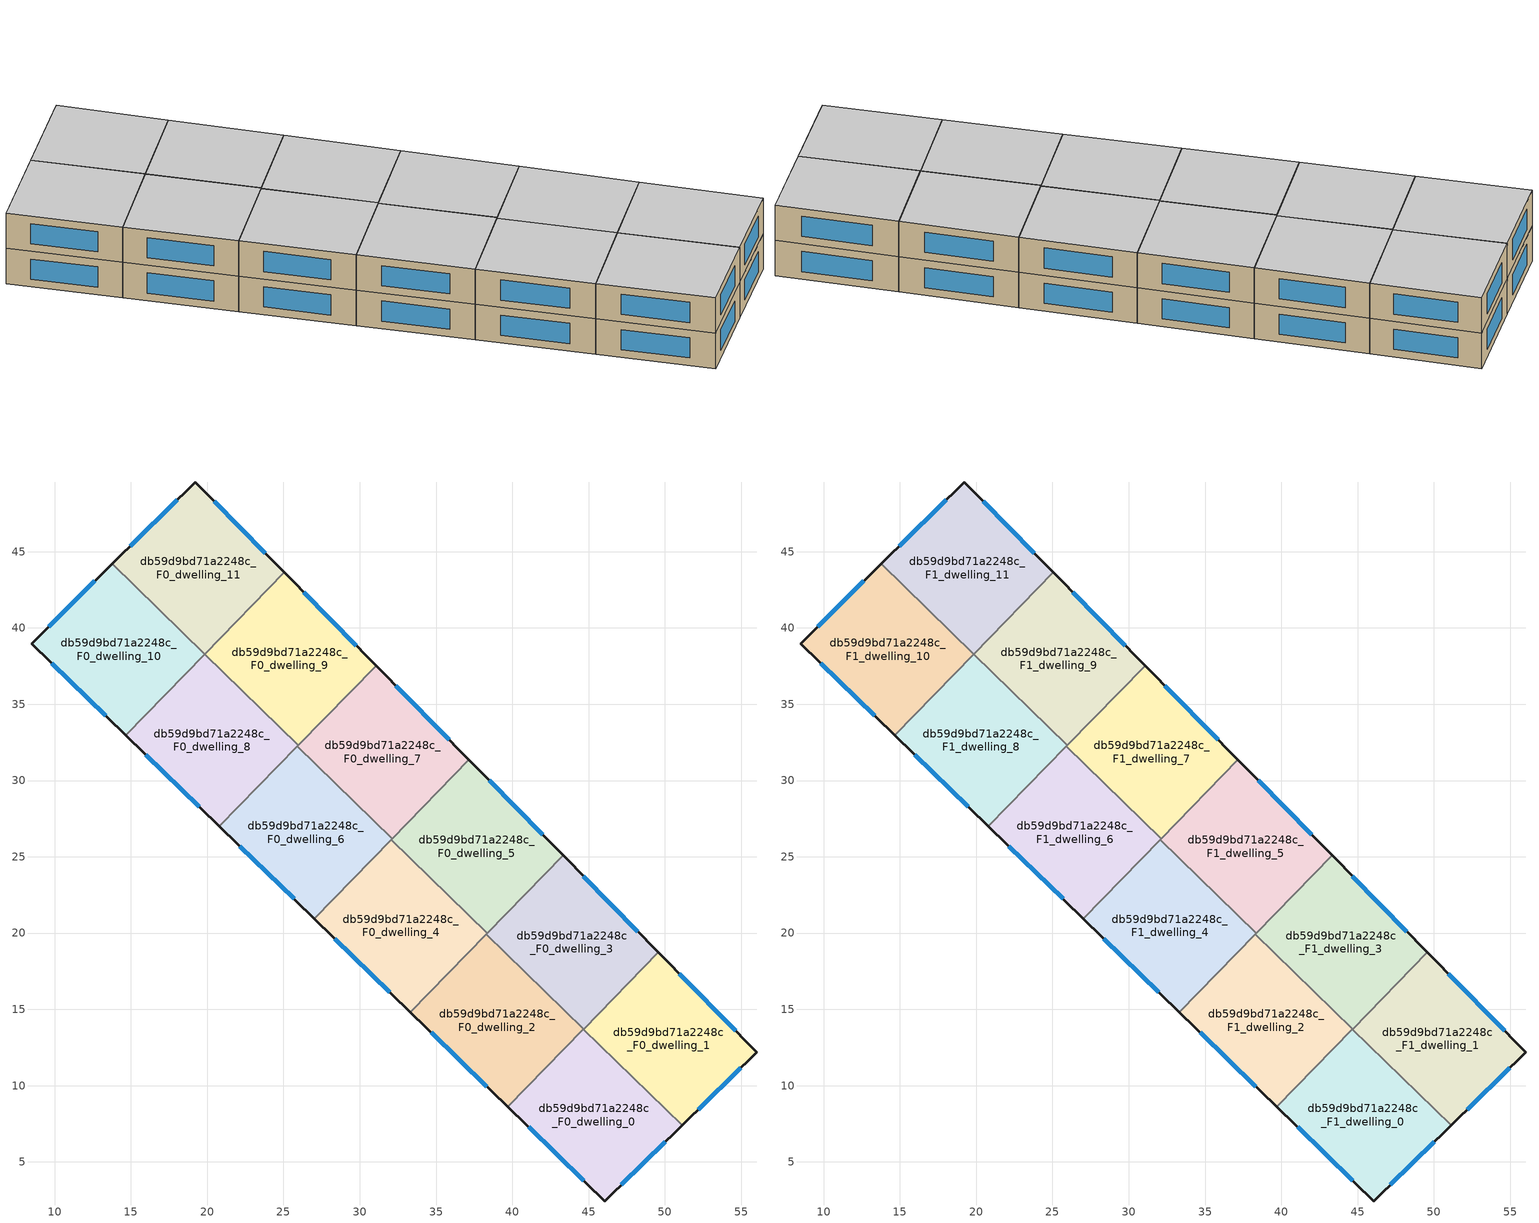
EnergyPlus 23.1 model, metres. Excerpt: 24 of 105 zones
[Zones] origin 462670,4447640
db59d9bd71a2248c_F0_dwelling_0
 floor ground (EU_floor_Construction): 51.12,7.39 46.05,2.44 39.71,8.61 44.66,13.69 z0
 wall outside (EU_wall_Construction): 39.71,8.61 46.05,2.44 51.12,7.39 z0:3
 wall to db59d9bd71a2248c_F0_dwelling_1 (EU_wall_Construction): 51.12,7.39 44.66,13.69 z0:3
 wall to db59d9bd71a2248c_F0_dwelling_2 (EU_wall_Construction): 44.66,13.69 39.71,8.61 z0:3
 window (EU_Window_Construction): 47.14,3.5 50.04,6.33 / 41.07,7.29 44.69,3.76 z0.64:2.36
db59d9bd71a2248c_F0_dwelling_1
 floor ground (EU_floor_Construction): 49.57,18.74 56.03,12.19 51.12,7.39 44.66,13.69 z0
 wall outside (EU_wall_Construction): 51.12,7.39 56.03,12.19 49.57,18.74 z0:3
 wall to db59d9bd71a2248c_F0_dwelling_3 (EU_wall_Construction): 49.57,18.74 44.67,13.71 z0:3
 wall to db59d9bd71a2248c_F0_dwelling_2 (EU_wall_Construction): 44.67,13.71 44.66,13.69 z0:3
 window (EU_Window_Construction): 52.17,8.42 54.98,11.16 / 54.65,13.59 50.96,17.34 z0.64:2.36
db59d9bd71a2248c_F0_dwelling_10
 floor ground (EU_floor_Construction): 19.84,38.29 14.66,32.97 8.49,38.97 13.78,44.2 z0
 wall outside (EU_wall_Construction): 13.78,44.2 8.49,38.97 14.66,32.97 z0:3
 wall to db59d9bd71a2248c_F0_dwelling_11 (EU_wall_Construction): 19.84,38.29 13.78,44.2 z0:3
 wall to db59d9bd71a2248c_F0_dwelling_8 (EU_wall_Construction): 14.66,32.97 19.83,38.27 z0:3
 wall to db59d9bd71a2248c_F0_dwelling_9 (EU_wall_Construction): 19.83,38.27 19.84,38.29 z0:3
 window (EU_Window_Construction): 12.65,43.08 9.62,40.09 / 9.81,37.69 13.34,34.26 z0.64:2.36
db59d9bd71a2248c_F0_dwelling_11
 floor ground (EU_floor_Construction): 19.21,49.57 25.05,43.64 19.84,38.29 13.78,44.2 z0
 wall outside (EU_wall_Construction): 25.05,43.64 19.21,49.57 13.78,44.2 z0:3
 wall to db59d9bd71a2248c_F0_dwelling_9 (EU_wall_Construction): 19.84,38.29 25.05,43.64 z0:3
 window (EU_Window_Construction): 18.05,48.42 14.94,45.35 / 23.8,44.91 20.46,48.3 z0.64:2.36
db59d9bd71a2248c_F0_dwelling_2
 floor ground (EU_floor_Construction): 44.67,13.71 39.71,8.61 33.32,14.82 38.29,19.92 z0
 wall outside (EU_wall_Construction): 33.32,14.82 39.71,8.61 z0:3
 wall to db59d9bd71a2248c_F0_dwelling_3 (EU_wall_Construction): 44.67,13.71 38.29,19.92 z0:3
 wall to db59d9bd71a2248c_F0_dwelling_4 (EU_wall_Construction): 38.29,19.92 33.32,14.82 z0:3
 window (EU_Window_Construction): 34.69,13.49 38.34,9.94 z0.64:2.36
db59d9bd71a2248c_F0_dwelling_3
 floor ground (EU_floor_Construction): 43.32,25.09 49.57,18.74 44.67,13.71 38.29,19.92 z0
 wall outside (EU_wall_Construction): 49.57,18.74 43.32,25.09 z0:3
 wall to db59d9bd71a2248c_F0_dwelling_5 (EU_wall_Construction): 43.32,25.09 38.35,19.99 z0:3
 wall to db59d9bd71a2248c_F0_dwelling_4 (EU_wall_Construction): 38.35,19.99 38.29,19.92 z0:3
 window (EU_Window_Construction): 48.24,20.1 44.66,23.73 z0.64:2.36
db59d9bd71a2248c_F0_dwelling_4
 floor ground (EU_floor_Construction): 38.35,19.99 33.32,14.82 27.02,20.95 32.06,26.12 z0
 wall outside (EU_wall_Construction): 27.02,20.95 33.32,14.82 z0:3
 wall to db59d9bd71a2248c_F0_dwelling_5 (EU_wall_Construction): 38.35,19.99 32.06,26.12 z0:3
 wall to db59d9bd71a2248c_F0_dwelling_6 (EU_wall_Construction): 32.06,26.12 27.02,20.95 z0:3
 window (EU_Window_Construction): 28.37,19.64 31.97,16.13 z0.64:2.36
db59d9bd71a2248c_F0_dwelling_5
 floor ground (EU_floor_Construction): 37.16,31.35 43.32,25.09 38.35,19.99 32.06,26.12 z0
 wall outside (EU_wall_Construction): 43.32,25.09 37.16,31.35 z0:3
 wall to db59d9bd71a2248c_F0_dwelling_7 (EU_wall_Construction): 37.16,31.35 32.12,26.18 z0:3
 wall to db59d9bd71a2248c_F0_dwelling_6 (EU_wall_Construction): 32.12,26.18 32.06,26.12 z0:3
 window (EU_Window_Construction): 42,26.43 38.48,30.01 z0.64:2.36
db59d9bd71a2248c_F0_dwelling_6
 floor ground (EU_floor_Construction): 32.12,26.18 27.02,20.95 20.8,27 25.91,32.24 z0
 wall outside (EU_wall_Construction): 20.8,27 27.02,20.95 z0:3
 wall to db59d9bd71a2248c_F0_dwelling_7 (EU_wall_Construction): 32.12,26.18 25.91,32.24 z0:3
 wall to db59d9bd71a2248c_F0_dwelling_8 (EU_wall_Construction): 25.91,32.24 20.8,27 z0:3
 window (EU_Window_Construction): 22.14,25.7 25.69,22.25 z0.64:2.36
db59d9bd71a2248c_F0_dwelling_7
 floor ground (EU_floor_Construction): 31.07,37.53 37.16,31.35 32.12,26.18 25.91,32.24 z0
 wall outside (EU_wall_Construction): 37.16,31.35 31.07,37.53 z0:3
 wall to db59d9bd71a2248c_F0_dwelling_9 (EU_wall_Construction): 31.07,37.53 25.97,32.3 z0:3
 wall to db59d9bd71a2248c_F0_dwelling_8 (EU_wall_Construction): 25.97,32.3 25.9,32.24 z0:3
 window (EU_Window_Construction): 35.85,32.68 32.37,36.21 z0.64:2.36
db59d9bd71a2248c_F0_dwelling_8
 floor ground (EU_floor_Construction): 25.97,32.3 20.8,27 14.66,32.97 19.83,38.28 z0
 wall outside (EU_wall_Construction): 14.66,32.97 20.8,27 z0:3
 wall to db59d9bd71a2248c_F0_dwelling_9 (EU_wall_Construction): 25.97,32.3 19.83,38.28 z0:3
 window (EU_Window_Construction): 15.98,31.69 19.49,28.28 z0.64:2.36
db59d9bd71a2248c_F0_dwelling_9
 floor ground (EU_floor_Construction): 25.05,43.64 31.07,37.53 25.97,32.3 19.83,38.28 z0
 wall outside (EU_wall_Construction): 31.07,37.53 25.05,43.64 z0:3
 window (EU_Window_Construction): 29.78,38.84 26.34,42.33 z0.64:2.36
db59d9bd71a2248c_F1_dwelling_0
 floor to db59d9bd71a2248c_F0_dwelling_0 (EU_floor_Construction): 51.12,7.39 46.05,2.44 39.71,8.61 44.66,13.69 z3
 wall outside (EU_wall_Construction): 39.71,8.61 46.05,2.44 51.12,7.39 z3:6
 wall to db59d9bd71a2248c_F1_dwelling_1 (EU_wall_Construction): 51.12,7.39 44.66,13.69 z3:6
 wall to db59d9bd71a2248c_F1_dwelling_2 (EU_wall_Construction): 44.66,13.69 39.71,8.61 z3:6
 window (EU_Window_Construction): 47.14,3.5 50.04,6.33 / 41.07,7.29 44.69,3.76 z3.64:5.36
 ceiling to db59d9bd71a2248c_F2_dwelling_0 (EU_floor_Construction): 51.12,7.39 44.66,13.69 39.71,8.61 46.05,2.44 z6
db59d9bd71a2248c_F1_dwelling_1
 floor to db59d9bd71a2248c_F0_dwelling_1 (EU_floor_Construction): 49.57,18.74 56.03,12.19 51.12,7.39 44.66,13.69 z3
 wall outside (EU_wall_Construction): 51.12,7.39 56.03,12.19 49.57,18.74 z3:6
 wall to db59d9bd71a2248c_F1_dwelling_3 (EU_wall_Construction): 49.57,18.74 44.67,13.71 z3:6
 wall to db59d9bd71a2248c_F1_dwelling_2 (EU_wall_Construction): 44.67,13.71 44.66,13.69 z3:6
 window (EU_Window_Construction): 52.17,8.42 54.98,11.16 / 54.65,13.59 50.96,17.34 z3.64:5.36
 ceiling to db59d9bd71a2248c_F2_dwelling_1 (EU_floor_Construction): 56.03,12.19 49.57,18.74 44.66,13.69 51.12,7.39 z6
db59d9bd71a2248c_F1_dwelling_10
 floor to db59d9bd71a2248c_F0_dwelling_10 (EU_floor_Construction): 19.84,38.29 14.66,32.97 8.49,38.97 13.78,44.2 z3
 wall outside (EU_wall_Construction): 13.78,44.2 8.49,38.97 14.66,32.97 z3:6
 wall to db59d9bd71a2248c_F1_dwelling_11 (EU_wall_Construction): 19.84,38.29 13.78,44.2 z3:6
 wall to db59d9bd71a2248c_F1_dwelling_8 (EU_wall_Construction): 14.66,32.97 19.83,38.27 z3:6
 wall to db59d9bd71a2248c_F1_dwelling_9 (EU_wall_Construction): 19.83,38.27 19.84,38.29 z3:6
 window (EU_Window_Construction): 12.65,43.08 9.62,40.09 / 9.81,37.69 13.34,34.26 z3.64:5.36
 ceiling to db59d9bd71a2248c_F2_dwelling_10 (EU_floor_Construction): 14.66,32.97 19.84,38.29 13.78,44.2 8.49,38.97 z6
db59d9bd71a2248c_F1_dwelling_11
 floor to db59d9bd71a2248c_F0_dwelling_11 (EU_floor_Construction): 19.21,49.57 25.05,43.64 19.84,38.29 13.78,44.2 z3
 wall outside (EU_wall_Construction): 25.05,43.64 19.21,49.57 13.78,44.2 z3:6
 wall to db59d9bd71a2248c_F1_dwelling_9 (EU_wall_Construction): 19.84,38.29 25.05,43.64 z3:6
 window (EU_Window_Construction): 18.05,48.42 14.94,45.35 / 23.8,44.91 20.46,48.3 z3.64:5.36
 ceiling to db59d9bd71a2248c_F2_dwelling_11 (EU_floor_Construction): 19.84,38.29 25.05,43.64 19.21,49.57 13.78,44.2 z6
db59d9bd71a2248c_F1_dwelling_2
 floor to db59d9bd71a2248c_F0_dwelling_2 (EU_floor_Construction): 44.67,13.71 39.71,8.61 33.32,14.82 38.29,19.92 z3
 wall outside (EU_wall_Construction): 33.32,14.82 39.71,8.61 z3:6
 wall to db59d9bd71a2248c_F1_dwelling_3 (EU_wall_Construction): 44.67,13.71 38.29,19.92 z3:6
 wall to db59d9bd71a2248c_F1_dwelling_4 (EU_wall_Construction): 38.29,19.92 33.32,14.82 z3:6
 window (EU_Window_Construction): 34.69,13.49 38.34,9.94 z3.64:5.36
 ceiling to db59d9bd71a2248c_F2_dwelling_2 (EU_floor_Construction): 39.71,8.61 44.67,13.71 38.29,19.92 33.32,14.82 z6
db59d9bd71a2248c_F1_dwelling_3
 floor to db59d9bd71a2248c_F0_dwelling_3 (EU_floor_Construction): 43.32,25.09 49.57,18.74 44.67,13.71 38.29,19.92 z3
 wall outside (EU_wall_Construction): 49.57,18.74 43.32,25.09 z3:6
 wall to db59d9bd71a2248c_F1_dwelling_5 (EU_wall_Construction): 43.32,25.09 38.35,19.99 z3:6
 wall to db59d9bd71a2248c_F1_dwelling_4 (EU_wall_Construction): 38.35,19.99 38.29,19.92 z3:6
 window (EU_Window_Construction): 48.24,20.1 44.66,23.73 z3.64:5.36
 ceiling to db59d9bd71a2248c_F2_dwelling_3 (EU_floor_Construction): 44.67,13.71 49.57,18.74 43.32,25.09 38.29,19.92 z6
db59d9bd71a2248c_F1_dwelling_4
 floor to db59d9bd71a2248c_F0_dwelling_4 (EU_floor_Construction): 38.35,19.99 33.32,14.82 27.02,20.95 32.06,26.12 z3
 wall outside (EU_wall_Construction): 27.02,20.95 33.32,14.82 z3:6
 wall to db59d9bd71a2248c_F1_dwelling_5 (EU_wall_Construction): 38.35,19.99 32.06,26.12 z3:6
 wall to db59d9bd71a2248c_F1_dwelling_6 (EU_wall_Construction): 32.06,26.12 27.02,20.95 z3:6
 window (EU_Window_Construction): 28.37,19.64 31.97,16.13 z3.64:5.36
 ceiling to db59d9bd71a2248c_F2_dwelling_4 (EU_floor_Construction): 33.32,14.82 38.35,19.99 32.06,26.12 27.02,20.95 z6
db59d9bd71a2248c_F1_dwelling_5
 floor to db59d9bd71a2248c_F0_dwelling_5 (EU_floor_Construction): 37.16,31.35 43.32,25.09 38.35,19.99 32.06,26.12 z3
 wall outside (EU_wall_Construction): 43.32,25.09 37.16,31.35 z3:6
 wall to db59d9bd71a2248c_F1_dwelling_7 (EU_wall_Construction): 37.16,31.35 32.12,26.18 z3:6
 wall to db59d9bd71a2248c_F1_dwelling_6 (EU_wall_Construction): 32.12,26.18 32.06,26.12 z3:6
 window (EU_Window_Construction): 42,26.43 38.48,30.01 z3.64:5.36
 ceiling to db59d9bd71a2248c_F2_dwelling_5 (EU_floor_Construction): 38.35,19.99 43.32,25.09 37.16,31.35 32.06,26.12 z6
db59d9bd71a2248c_F1_dwelling_6
 floor to db59d9bd71a2248c_F0_dwelling_6 (EU_floor_Construction): 32.12,26.18 27.02,20.95 20.8,27 25.91,32.24 z3
 wall outside (EU_wall_Construction): 20.8,27 27.02,20.95 z3:6
 wall to db59d9bd71a2248c_F1_dwelling_7 (EU_wall_Construction): 32.12,26.18 25.91,32.24 z3:6
 wall to db59d9bd71a2248c_F1_dwelling_8 (EU_wall_Construction): 25.91,32.24 20.8,27 z3:6
 window (EU_Window_Construction): 22.14,25.7 25.69,22.25 z3.64:5.36
 ceiling to db59d9bd71a2248c_F2_dwelling_6 (EU_floor_Construction): 27.02,20.95 32.12,26.18 25.91,32.24 20.8,27 z6
db59d9bd71a2248c_F1_dwelling_7
 floor to db59d9bd71a2248c_F0_dwelling_7 (EU_floor_Construction): 31.07,37.53 37.16,31.35 32.12,26.18 25.91,32.24 z3
 wall outside (EU_wall_Construction): 37.16,31.35 31.07,37.53 z3:6
 wall to db59d9bd71a2248c_F1_dwelling_9 (EU_wall_Construction): 31.07,37.53 25.97,32.3 z3:6
 wall to db59d9bd71a2248c_F1_dwelling_8 (EU_wall_Construction): 25.97,32.3 25.9,32.24 z3:6
 window (EU_Window_Construction): 35.85,32.68 32.37,36.21 z3.64:5.36
 ceiling to db59d9bd71a2248c_F2_dwelling_7 (EU_floor_Construction): 32.12,26.18 37.16,31.35 31.07,37.53 25.91,32.24 z6
db59d9bd71a2248c_F1_dwelling_8
 floor to db59d9bd71a2248c_F0_dwelling_8 (EU_floor_Construction): 25.97,32.3 20.8,27 14.66,32.97 19.83,38.28 z3
 wall outside (EU_wall_Construction): 14.66,32.97 20.8,27 z3:6
 wall to db59d9bd71a2248c_F1_dwelling_9 (EU_wall_Construction): 25.97,32.3 19.83,38.28 z3:6
 window (EU_Window_Construction): 15.98,31.69 19.49,28.28 z3.64:5.36
 ceiling to db59d9bd71a2248c_F2_dwelling_8 (EU_floor_Construction): 20.8,27 25.97,32.3 19.83,38.28 14.66,32.97 z6
db59d9bd71a2248c_F1_dwelling_9
 floor to db59d9bd71a2248c_F0_dwelling_9 (EU_floor_Construction): 25.05,43.64 31.07,37.53 25.97,32.3 19.83,38.28 z3
 wall outside (EU_wall_Construction): 31.07,37.53 25.05,43.64 z3:6
 window (EU_Window_Construction): 29.78,38.84 26.34,42.33 z3.64:5.36
 ceiling to db59d9bd71a2248c_F2_dwelling_9 (EU_floor_Construction): 25.97,32.3 31.07,37.53 25.05,43.64 19.83,38.28 z6
[Building]
EU S2 Campaign: North Axis=0; Terrain=City; Solar Distribution=FullExterior
[Site:Location]
Yerevan-Zvartnots.Intl.AP: Latitude=40.15; Longitude=44.383; Time Zone=4; Elevation=854
[SizingPeriod:WeatherFileDays]
AnnualSizingPeriod: Begin Month=1; Begin Day of Month=1; End Month=12; End Day of Month=31; Day of Week for Start Day=Monday; Use Weather File Daylight Saving Period=No; Use Weather File Rain and Snow Indicators=No
[MATERIAL]
EU_InternalMass_Material: Roughness=MediumRough; Thickness=0.1; Conductivity=1; Density=1800; Specific Heat=900; Thermal Absorptance=0.9; Solar Absorptance=0.7; Visible Absorptance=0.7
[MATERIAL:NOMASS] Roughness=MediumRough; Thermal Absorptance=0.9; Solar Absorptance=0.7; Visible Absorptance=0.7
Name | Thermal Resistance
EU_wall_NoMass | 1.05043
EU_floor_NoMass | 0.478065
[WINDOWMATERIAL:SIMPLEGLAZINGSYSTEM]
EU_Window_SimpleGlazing: UFactor=2.5566; Solar Heat Gain Coefficient=0.75; Visible Transmittance=0.75
[CONSTRUCTION]
EU_wall_Construction: EU_wall_NoMass
EU_floor_Construction: EU_floor_NoMass
EU_Window_Construction: EU_Window_SimpleGlazing
EU_InternalMass_Construction: EU_InternalMass_Material
[ZONE] Type=1; Multiplier=1; Ceiling Height=autocalculate; Floor Area=autocalculate; Part of Total Floor Area=Yes
Name | Volume
db59d9bd71a2248c_F0_dwelling_0; db59d9bd71a2248c_F1_dwelling_0 | 190.173
db59d9bd71a2248c_F0_dwelling_1; db59d9bd71a2248c_F1_dwelling_1 | 190.165
db59d9bd71a2248c_F0_dwelling_10; db59d9bd71a2248c_F1_dwelling_10; db59d9bd71a2248c_F0_dwelling_11; db59d9bd71a2248c_F1_dwelling_11 | 190.178
db59d9bd71a2248c_F0_dwelling_2; db59d9bd71a2248c_F1_dwelling_2 | 190.158
db59d9bd71a2248c_F0_dwelling_3; db59d9bd71a2248c_F1_dwelling_3 | 190.183
db59d9bd71a2248c_F0_dwelling_4; db59d9bd71a2248c_F1_dwelling_4; db59d9bd71a2248c_F0_dwelling_7; db59d9bd71a2248c_F1_dwelling_7 | 190.167
db59d9bd71a2248c_F0_dwelling_5; db59d9bd71a2248c_F1_dwelling_5; db59d9bd71a2248c_F0_dwelling_8; db59d9bd71a2248c_F1_dwelling_8 | 190.171
db59d9bd71a2248c_F0_dwelling_6; db59d9bd71a2248c_F1_dwelling_6 | 190.163
db59d9bd71a2248c_F0_dwelling_9; db59d9bd71a2248c_F1_dwelling_9 | 190.176
[INTERNALMASS] Construction=EU_InternalMass_Construction
Name | Zone or ZoneList | Surface Area
db59d9bd71a2248c_F0_dwelling_0_EU_InternalMass | db59d9bd71a2248c_F0_dwelling_0 | 63.3905
db59d9bd71a2248c_F0_dwelling_1_EU_InternalMass | db59d9bd71a2248c_F0_dwelling_1 | 63.388
db59d9bd71a2248c_F0_dwelling_2_EU_InternalMass | db59d9bd71a2248c_F0_dwelling_2 | 63.3868
db59d9bd71a2248c_F0_dwelling_3_EU_InternalMass | db59d9bd71a2248c_F0_dwelling_3 | 63.3938
db59d9bd71a2248c_F0_dwelling_4_EU_InternalMass | db59d9bd71a2248c_F0_dwelling_4 | 63.3896
db59d9bd71a2248c_F0_dwelling_5_EU_InternalMass | db59d9bd71a2248c_F0_dwelling_5 | 63.3913
db59d9bd71a2248c_F0_dwelling_6_EU_InternalMass | db59d9bd71a2248c_F0_dwelling_6 | 63.39
db59d9bd71a2248c_F0_dwelling_7_EU_InternalMass | db59d9bd71a2248c_F0_dwelling_7 | 63.3888
db59d9bd71a2248c_F0_dwelling_8_EU_InternalMass | db59d9bd71a2248c_F0_dwelling_8 | 63.3923
db59d9bd71a2248c_F0_dwelling_9_EU_InternalMass | db59d9bd71a2248c_F0_dwelling_9 | 63.3932
db59d9bd71a2248c_F0_dwelling_10_EU_InternalMass | db59d9bd71a2248c_F0_dwelling_10 | 63.3948
db59d9bd71a2248c_F0_dwelling_11_EU_InternalMass | db59d9bd71a2248c_F0_dwelling_11 | 63.3915
db59d9bd71a2248c_F1_dwelling_0_EU_InternalMass | db59d9bd71a2248c_F1_dwelling_0 | 63.3905
db59d9bd71a2248c_F1_dwelling_1_EU_InternalMass | db59d9bd71a2248c_F1_dwelling_1 | 63.388
db59d9bd71a2248c_F1_dwelling_2_EU_InternalMass | db59d9bd71a2248c_F1_dwelling_2 | 63.3868
db59d9bd71a2248c_F1_dwelling_3_EU_InternalMass | db59d9bd71a2248c_F1_dwelling_3 | 63.3938
db59d9bd71a2248c_F1_dwelling_4_EU_InternalMass | db59d9bd71a2248c_F1_dwelling_4 | 63.3896
db59d9bd71a2248c_F1_dwelling_5_EU_InternalMass | db59d9bd71a2248c_F1_dwelling_5 | 63.3913
db59d9bd71a2248c_F1_dwelling_6_EU_InternalMass | db59d9bd71a2248c_F1_dwelling_6 | 63.39
db59d9bd71a2248c_F1_dwelling_7_EU_InternalMass | db59d9bd71a2248c_F1_dwelling_7 | 63.3888
db59d9bd71a2248c_F1_dwelling_8_EU_InternalMass | db59d9bd71a2248c_F1_dwelling_8 | 63.3923
db59d9bd71a2248c_F1_dwelling_9_EU_InternalMass | db59d9bd71a2248c_F1_dwelling_9 | 63.3932
db59d9bd71a2248c_F1_dwelling_10_EU_InternalMass | db59d9bd71a2248c_F1_dwelling_10 | 63.3948
db59d9bd71a2248c_F1_dwelling_11_EU_InternalMass | db59d9bd71a2248c_F1_dwelling_11 | 63.3915
[OTHEREQUIPMENT] Fuel Type=Electricity; Design Level Calculation Method=Watts/Area; Power per Zone Floor Area=1; Fraction Latent=0; Fraction Radiant=0; Fraction Lost=0; Carbon Dioxide Generation Rate=0; EndUse Subcategory=EU_Step8_InternalGains
Name | Zone or ZoneList or Space or SpaceList | Schedule
EU_Step8_InternalGain_db59d9bd71a2248c_F0_dwelling_0_f000 | db59d9bd71a2248c_F0_dwelling_0 | EU_Step8_GainSchedule_db59d9bd71a2248c_F0_dwelling_0_f000
EU_Step8_InternalGain_db59d9bd71a2248c_F0_dwelling_1_f000 | db59d9bd71a2248c_F0_dwelling_1 | EU_Step8_GainSchedule_db59d9bd71a2248c_F0_dwelling_1_f000
EU_Step8_InternalGain_db59d9bd71a2248c_F0_dwelling_2_f000 | db59d9bd71a2248c_F0_dwelling_2 | EU_Step8_GainSchedule_db59d9bd71a2248c_F0_dwelling_2_f000
EU_Step8_InternalGain_db59d9bd71a2248c_F0_dwelling_3_f000 | db59d9bd71a2248c_F0_dwelling_3 | EU_Step8_GainSchedule_db59d9bd71a2248c_F0_dwelling_3_f000
EU_Step8_InternalGain_db59d9bd71a2248c_F0_dwelling_4_f000 | db59d9bd71a2248c_F0_dwelling_4 | EU_Step8_GainSchedule_db59d9bd71a2248c_F0_dwelling_4_f000
EU_Step8_InternalGain_db59d9bd71a2248c_F0_dwelling_5_f000 | db59d9bd71a2248c_F0_dwelling_5 | EU_Step8_GainSchedule_db59d9bd71a2248c_F0_dwelling_5_f000
EU_Step8_InternalGain_db59d9bd71a2248c_F0_dwelling_6_f000 | db59d9bd71a2248c_F0_dwelling_6 | EU_Step8_GainSchedule_db59d9bd71a2248c_F0_dwelling_6_f000
EU_Step8_InternalGain_db59d9bd71a2248c_F0_dwelling_7_f000 | db59d9bd71a2248c_F0_dwelling_7 | EU_Step8_GainSchedule_db59d9bd71a2248c_F0_dwelling_7_f000
EU_Step8_InternalGain_db59d9bd71a2248c_F0_dwelling_8_f000 | db59d9bd71a2248c_F0_dwelling_8 | EU_Step8_GainSchedule_db59d9bd71a2248c_F0_dwelling_8_f000
EU_Step8_InternalGain_db59d9bd71a2248c_F0_dwelling_9_f000 | db59d9bd71a2248c_F0_dwelling_9 | EU_Step8_GainSchedule_db59d9bd71a2248c_F0_dwelling_9_f000
EU_Step8_InternalGain_db59d9bd71a2248c_F0_dwelling_10_f000 | db59d9bd71a2248c_F0_dwelling_10 | EU_Step8_GainSchedule_db59d9bd71a2248c_F0_dwelling_10_f000
EU_Step8_InternalGain_db59d9bd71a2248c_F0_dwelling_11_f000 | db59d9bd71a2248c_F0_dwelling_11 | EU_Step8_GainSchedule_db59d9bd71a2248c_F0_dwelling_11_f000
EU_Step8_InternalGain_db59d9bd71a2248c_F1_dwelling_0_f000 | db59d9bd71a2248c_F1_dwelling_0 | EU_Step8_GainSchedule_db59d9bd71a2248c_F1_dwelling_0_f000
EU_Step8_InternalGain_db59d9bd71a2248c_F1_dwelling_1_f000 | db59d9bd71a2248c_F1_dwelling_1 | EU_Step8_GainSchedule_db59d9bd71a2248c_F1_dwelling_1_f000
EU_Step8_InternalGain_db59d9bd71a2248c_F1_dwelling_2_f000 | db59d9bd71a2248c_F1_dwelling_2 | EU_Step8_GainSchedule_db59d9bd71a2248c_F1_dwelling_2_f000
EU_Step8_InternalGain_db59d9bd71a2248c_F1_dwelling_3_f000 | db59d9bd71a2248c_F1_dwelling_3 | EU_Step8_GainSchedule_db59d9bd71a2248c_F1_dwelling_3_f000
EU_Step8_InternalGain_db59d9bd71a2248c_F1_dwelling_4_f000 | db59d9bd71a2248c_F1_dwelling_4 | EU_Step8_GainSchedule_db59d9bd71a2248c_F1_dwelling_4_f000
EU_Step8_InternalGain_db59d9bd71a2248c_F1_dwelling_5_f000 | db59d9bd71a2248c_F1_dwelling_5 | EU_Step8_GainSchedule_db59d9bd71a2248c_F1_dwelling_5_f000
EU_Step8_InternalGain_db59d9bd71a2248c_F1_dwelling_6_f000 | db59d9bd71a2248c_F1_dwelling_6 | EU_Step8_GainSchedule_db59d9bd71a2248c_F1_dwelling_6_f000
EU_Step8_InternalGain_db59d9bd71a2248c_F1_dwelling_7_f000 | db59d9bd71a2248c_F1_dwelling_7 | EU_Step8_GainSchedule_db59d9bd71a2248c_F1_dwelling_7_f000
EU_Step8_InternalGain_db59d9bd71a2248c_F1_dwelling_8_f000 | db59d9bd71a2248c_F1_dwelling_8 | EU_Step8_GainSchedule_db59d9bd71a2248c_F1_dwelling_8_f000
EU_Step8_InternalGain_db59d9bd71a2248c_F1_dwelling_9_f000 | db59d9bd71a2248c_F1_dwelling_9 | EU_Step8_GainSchedule_db59d9bd71a2248c_F1_dwelling_9_f000
EU_Step8_InternalGain_db59d9bd71a2248c_F1_dwelling_10_f000 | db59d9bd71a2248c_F1_dwelling_10 | EU_Step8_GainSchedule_db59d9bd71a2248c_F1_dwelling_10_f000
EU_Step8_InternalGain_db59d9bd71a2248c_F1_dwelling_11_f000 | db59d9bd71a2248c_F1_dwelling_11 | EU_Step8_GainSchedule_db59d9bd71a2248c_F1_dwelling_11_f000
[ZONEVENTILATION:DESIGNFLOWRATE] Schedule=EU_AlwaysOn; Design Flow Rate Calculation Method=AirChanges/Hour; Air Changes per Hour=0.557805; Ventilation Type=Natural; Fan Pressure Rise=0; Fan Total Efficiency=1; Constant Term Coefficient=1; Temperature Term Coefficient=0; Velocity Term Coefficient=0; Velocity Squared Term Coefficient=0; Minimum Indoor Temperature=-100; Maximum Indoor Temperature=100; Delta Temperature=-100; Minimum Outdoor Temperature=-100; Maximum Outdoor Temperature=100; Maximum Wind Speed=40
Name | Zone or ZoneList or Space or SpaceList
EU_ConstantAir_db59d9bd71a2248c_F0_dwelling_0 | db59d9bd71a2248c_F0_dwelling_0
EU_ConstantAir_db59d9bd71a2248c_F0_dwelling_1 | db59d9bd71a2248c_F0_dwelling_1
EU_ConstantAir_db59d9bd71a2248c_F0_dwelling_2 | db59d9bd71a2248c_F0_dwelling_2
EU_ConstantAir_db59d9bd71a2248c_F0_dwelling_3 | db59d9bd71a2248c_F0_dwelling_3
EU_ConstantAir_db59d9bd71a2248c_F0_dwelling_4 | db59d9bd71a2248c_F0_dwelling_4
EU_ConstantAir_db59d9bd71a2248c_F0_dwelling_5 | db59d9bd71a2248c_F0_dwelling_5
EU_ConstantAir_db59d9bd71a2248c_F0_dwelling_6 | db59d9bd71a2248c_F0_dwelling_6
EU_ConstantAir_db59d9bd71a2248c_F0_dwelling_7 | db59d9bd71a2248c_F0_dwelling_7
EU_ConstantAir_db59d9bd71a2248c_F0_dwelling_8 | db59d9bd71a2248c_F0_dwelling_8
EU_ConstantAir_db59d9bd71a2248c_F0_dwelling_9 | db59d9bd71a2248c_F0_dwelling_9
EU_ConstantAir_db59d9bd71a2248c_F0_dwelling_10 | db59d9bd71a2248c_F0_dwelling_10
EU_ConstantAir_db59d9bd71a2248c_F0_dwelling_11 | db59d9bd71a2248c_F0_dwelling_11
EU_ConstantAir_db59d9bd71a2248c_F1_dwelling_0 | db59d9bd71a2248c_F1_dwelling_0
EU_ConstantAir_db59d9bd71a2248c_F1_dwelling_1 | db59d9bd71a2248c_F1_dwelling_1
EU_ConstantAir_db59d9bd71a2248c_F1_dwelling_2 | db59d9bd71a2248c_F1_dwelling_2
EU_ConstantAir_db59d9bd71a2248c_F1_dwelling_3 | db59d9bd71a2248c_F1_dwelling_3
EU_ConstantAir_db59d9bd71a2248c_F1_dwelling_4 | db59d9bd71a2248c_F1_dwelling_4
EU_ConstantAir_db59d9bd71a2248c_F1_dwelling_5 | db59d9bd71a2248c_F1_dwelling_5
EU_ConstantAir_db59d9bd71a2248c_F1_dwelling_6 | db59d9bd71a2248c_F1_dwelling_6
EU_ConstantAir_db59d9bd71a2248c_F1_dwelling_7 | db59d9bd71a2248c_F1_dwelling_7
EU_ConstantAir_db59d9bd71a2248c_F1_dwelling_8 | db59d9bd71a2248c_F1_dwelling_8
EU_ConstantAir_db59d9bd71a2248c_F1_dwelling_9 | db59d9bd71a2248c_F1_dwelling_9
EU_ConstantAir_db59d9bd71a2248c_F1_dwelling_10 | db59d9bd71a2248c_F1_dwelling_10
EU_ConstantAir_db59d9bd71a2248c_F1_dwelling_11 | db59d9bd71a2248c_F1_dwelling_11
[HVACTEMPLATE:THERMOSTAT] Constant Heating Setpoint=20; Constant Cooling Setpoint=50
EU_HeatOnly_db59d9bd71a2248c_F0_dwelling_0; EU_HeatOnly_db59d9bd71a2248c_F0_dwelling_1; EU_HeatOnly_db59d9bd71a2248c_F0_dwelling_2; EU_HeatOnly_db59d9bd71a2248c_F0_dwelling_3; EU_HeatOnly_db59d9bd71a2248c_F0_dwelling_4; EU_HeatOnly_db59d9bd71a2248c_F0_dwelling_5; EU_HeatOnly_db59d9bd71a2248c_F0_dwelling_6; EU_HeatOnly_db59d9bd71a2248c_F0_dwelling_7; EU_HeatOnly_db59d9bd71a2248c_F0_dwelling_8; EU_HeatOnly_db59d9bd71a2248c_F0_dwelling_9; EU_HeatOnly_db59d9bd71a2248c_F0_dwelling_10; EU_HeatOnly_db59d9bd71a2248c_F0_dwelling_11; EU_HeatOnly_db59d9bd71a2248c_F1_dwelling_0; EU_HeatOnly_db59d9bd71a2248c_F1_dwelling_1; EU_HeatOnly_db59d9bd71a2248c_F1_dwelling_2; EU_HeatOnly_db59d9bd71a2248c_F1_dwelling_3; EU_HeatOnly_db59d9bd71a2248c_F1_dwelling_4; EU_HeatOnly_db59d9bd71a2248c_F1_dwelling_5; EU_HeatOnly_db59d9bd71a2248c_F1_dwelling_6; EU_HeatOnly_db59d9bd71a2248c_F1_dwelling_7; EU_HeatOnly_db59d9bd71a2248c_F1_dwelling_8; EU_HeatOnly_db59d9bd71a2248c_F1_dwelling_9; EU_HeatOnly_db59d9bd71a2248c_F1_dwelling_10; EU_HeatOnly_db59d9bd71a2248c_F1_dwelling_11; EU_HeatOnly_db59d9bd71a2248c_F2_dwelling_0; EU_HeatOnly_db59d9bd71a2248c_F2_dwelling_1; EU_HeatOnly_db59d9bd71a2248c_F2_dwelling_2; EU_HeatOnly_db59d9bd71a2248c_F2_dwelling_3; EU_HeatOnly_db59d9bd71a2248c_F2_dwelling_4; EU_HeatOnly_db59d9bd71a2248c_F2_dwelling_5; EU_HeatOnly_db59d9bd71a2248c_F2_dwelling_6; EU_HeatOnly_db59d9bd71a2248c_F2_dwelling_7; EU_HeatOnly_db59d9bd71a2248c_F2_dwelling_8; EU_HeatOnly_db59d9bd71a2248c_F2_dwelling_9; EU_HeatOnly_db59d9bd71a2248c_F2_dwelling_10; EU_HeatOnly_db59d9bd71a2248c_F2_dwelling_11; EU_HeatOnly_db59d9bd71a2248c_F3_dwelling_0; EU_HeatOnly_db59d9bd71a2248c_F3_dwelling_1; EU_HeatOnly_db59d9bd71a2248c_F3_dwelling_2; EU_HeatOnly_db59d9bd71a2248c_F3_dwelling_3; EU_HeatOnly_db59d9bd71a2248c_F3_dwelling_4; EU_HeatOnly_db59d9bd71a2248c_F3_dwelling_5; EU_HeatOnly_db59d9bd71a2248c_F3_dwelling_6; EU_HeatOnly_db59d9bd71a2248c_F3_dwelling_7; EU_HeatOnly_db59d9bd71a2248c_F3_dwelling_8; EU_HeatOnly_db59d9bd71a2248c_F3_dwelling_9; EU_HeatOnly_db59d9bd71a2248c_F3_dwelling_10; EU_HeatOnly_db59d9bd71a2248c_F3_dwelling_11; EU_HeatOnly_db59d9bd71a2248c_F4_dwelling_0; EU_HeatOnly_db59d9bd71a2248c_F4_dwelling_1; EU_HeatOnly_db59d9bd71a2248c_F4_dwelling_2; EU_HeatOnly_db59d9bd71a2248c_F4_dwelling_3; EU_HeatOnly_db59d9bd71a2248c_F4_dwelling_4; EU_HeatOnly_db59d9bd71a2248c_F4_dwelling_5; EU_HeatOnly_db59d9bd71a2248c_F4_dwelling_6; EU_HeatOnly_db59d9bd71a2248c_F4_dwelling_7; EU_HeatOnly_db59d9bd71a2248c_F4_dwelling_8; EU_HeatOnly_db59d9bd71a2248c_F4_dwelling_9; EU_HeatOnly_db59d9bd71a2248c_F4_dwelling_10; EU_HeatOnly_db59d9bd71a2248c_F4_dwelling_11; EU_HeatOnly_db59d9bd71a2248c_F5_dwelling_0; EU_HeatOnly_db59d9bd71a2248c_F5_dwelling_1; EU_HeatOnly_db59d9bd71a2248c_F5_dwelling_2; EU_HeatOnly_db59d9bd71a2248c_F5_dwelling_3; EU_HeatOnly_db59d9bd71a2248c_F5_dwelling_4; EU_HeatOnly_db59d9bd71a2248c_F5_dwelling_5; EU_HeatOnly_db59d9bd71a2248c_F5_dwelling_6; EU_HeatOnly_db59d9bd71a2248c_F5_dwelling_7; EU_HeatOnly_db59d9bd71a2248c_F5_dwelling_8; EU_HeatOnly_db59d9bd71a2248c_F5_dwelling_9; EU_HeatOnly_db59d9bd71a2248c_F5_dwelling_10; EU_HeatOnly_db59d9bd71a2248c_F5_dwelling_11; EU_HeatOnly_db59d9bd71a2248c_F6_dwelling_0; EU_HeatOnly_db59d9bd71a2248c_F6_dwelling_1; EU_HeatOnly_db59d9bd71a2248c_F6_dwelling_2; EU_HeatOnly_db59d9bd71a2248c_F6_dwelling_3; EU_HeatOnly_db59d9bd71a2248c_F6_dwelling_4; EU_HeatOnly_db59d9bd71a2248c_F6_dwelling_5; EU_HeatOnly_db59d9bd71a2248c_F6_dwelling_6; EU_HeatOnly_db59d9bd71a2248c_F6_dwelling_7; EU_HeatOnly_db59d9bd71a2248c_F6_dwelling_8; EU_HeatOnly_db59d9bd71a2248c_F6_dwelling_9; EU_HeatOnly_db59d9bd71a2248c_F6_dwelling_10; EU_HeatOnly_db59d9bd71a2248c_F7_dwelling_0; EU_HeatOnly_db59d9bd71a2248c_F7_dwelling_1; EU_HeatOnly_db59d9bd71a2248c_F7_dwelling_2; EU_HeatOnly_db59d9bd71a2248c_F7_dwelling_3; EU_HeatOnly_db59d9bd71a2248c_F7_dwelling_4; EU_HeatOnly_db59d9bd71a2248c_F7_dwelling_5; EU_HeatOnly_db59d9bd71a2248c_F7_dwelling_6; EU_HeatOnly_db59d9bd71a2248c_F7_dwelling_7; EU_HeatOnly_db59d9bd71a2248c_F7_dwelling_8; EU_HeatOnly_db59d9bd71a2248c_F7_dwelling_9; EU_HeatOnly_db59d9bd71a2248c_F7_dwelling_10; EU_HeatOnly_db59d9bd71a2248c_F8_dwelling_0; EU_HeatOnly_db59d9bd71a2248c_F8_dwelling_1; EU_HeatOnly_db59d9bd71a2248c_F8_dwelling_2; EU_HeatOnly_db59d9bd71a2248c_F8_dwelling_3; EU_HeatOnly_db59d9bd71a2248c_F8_dwelling_4; EU_HeatOnly_db59d9bd71a2248c_F8_dwelling_5; EU_HeatOnly_db59d9bd71a2248c_F8_dwelling_6; EU_HeatOnly_db59d9bd71a2248c_F8_dwelling_7; EU_HeatOnly_db59d9bd71a2248c_F8_dwelling_8; EU_HeatOnly_db59d9bd71a2248c_F8_dwelling_9; EU_HeatOnly_db59d9bd71a2248c_F8_dwelling_10
[HVACTEMPLATE:ZONE:IDEALLOADSAIRSYSTEM] System Availability Schedule=EU_AlwaysOn; Maximum Heating Supply Air Temperature=50; Minimum Cooling Supply Air Temperature=13; Maximum Heating Supply Air Humidity Ratio=0.0156; Minimum Cooling Supply Air Humidity Ratio=0.0077; Heating Limit=NoLimit; Cooling Limit=NoLimit; Heating Availability Schedule=EU_AlwaysOn; Cooling Availability Schedule=EU_CoolingOff; Dehumidification Control Type=ConstantSensibleHeatRatio; Cooling Sensible Heat Ratio=0.7; Dehumidification Setpoint=60; Humidification Control Type=None; Humidification Setpoint=30; Outdoor Air Method=None; Outdoor Air Flow Rate per Person=0.00944; Outdoor Air Flow Rate per Zone Floor Area=0; Outdoor Air Flow Rate per Zone=0; Demand Controlled Ventilation Type=None; Outdoor Air Economizer Type=NoEconomizer; Heat Recovery Type=None; Sensible Heat Recovery Effectiveness=0.7; Latent Heat Recovery Effectiveness=0.65
Name | Template Thermostat
db59d9bd71a2248c_F0_dwelling_0 | EU_HeatOnly_db59d9bd71a2248c_F0_dwelling_0
db59d9bd71a2248c_F0_dwelling_1 | EU_HeatOnly_db59d9bd71a2248c_F0_dwelling_1
db59d9bd71a2248c_F0_dwelling_2 | EU_HeatOnly_db59d9bd71a2248c_F0_dwelling_2
db59d9bd71a2248c_F0_dwelling_3 | EU_HeatOnly_db59d9bd71a2248c_F0_dwelling_3
db59d9bd71a2248c_F0_dwelling_4 | EU_HeatOnly_db59d9bd71a2248c_F0_dwelling_4
db59d9bd71a2248c_F0_dwelling_5 | EU_HeatOnly_db59d9bd71a2248c_F0_dwelling_5
db59d9bd71a2248c_F0_dwelling_6 | EU_HeatOnly_db59d9bd71a2248c_F0_dwelling_6
db59d9bd71a2248c_F0_dwelling_7 | EU_HeatOnly_db59d9bd71a2248c_F0_dwelling_7
db59d9bd71a2248c_F0_dwelling_8 | EU_HeatOnly_db59d9bd71a2248c_F0_dwelling_8
db59d9bd71a2248c_F0_dwelling_9 | EU_HeatOnly_db59d9bd71a2248c_F0_dwelling_9
db59d9bd71a2248c_F0_dwelling_10 | EU_HeatOnly_db59d9bd71a2248c_F0_dwelling_10
db59d9bd71a2248c_F0_dwelling_11 | EU_HeatOnly_db59d9bd71a2248c_F0_dwelling_11
db59d9bd71a2248c_F1_dwelling_0 | EU_HeatOnly_db59d9bd71a2248c_F1_dwelling_0
db59d9bd71a2248c_F1_dwelling_1 | EU_HeatOnly_db59d9bd71a2248c_F1_dwelling_1
db59d9bd71a2248c_F1_dwelling_2 | EU_HeatOnly_db59d9bd71a2248c_F1_dwelling_2
db59d9bd71a2248c_F1_dwelling_3 | EU_HeatOnly_db59d9bd71a2248c_F1_dwelling_3
db59d9bd71a2248c_F1_dwelling_4 | EU_HeatOnly_db59d9bd71a2248c_F1_dwelling_4
db59d9bd71a2248c_F1_dwelling_5 | EU_HeatOnly_db59d9bd71a2248c_F1_dwelling_5
db59d9bd71a2248c_F1_dwelling_6 | EU_HeatOnly_db59d9bd71a2248c_F1_dwelling_6
db59d9bd71a2248c_F1_dwelling_7 | EU_HeatOnly_db59d9bd71a2248c_F1_dwelling_7
db59d9bd71a2248c_F1_dwelling_8 | EU_HeatOnly_db59d9bd71a2248c_F1_dwelling_8
db59d9bd71a2248c_F1_dwelling_9 | EU_HeatOnly_db59d9bd71a2248c_F1_dwelling_9
db59d9bd71a2248c_F1_dwelling_10 | EU_HeatOnly_db59d9bd71a2248c_F1_dwelling_10
db59d9bd71a2248c_F1_dwelling_11 | EU_HeatOnly_db59d9bd71a2248c_F1_dwelling_11
[SIZING:ZONE] Zone Cooling Design Supply Air Temperature Input Method=SupplyAirTemperature; Zone Cooling Design Supply Air Temperature=13; Zone Heating Design Supply Air Temperature Input Method=SupplyAirTemperature; Zone Heating Design Supply Air Temperature=50; Zone Cooling Design Supply Air Humidity Ratio=0.008; Zone Heating Design Supply Air Humidity Ratio=0.008; Cooling Design Air Flow Method=DesignDay; Cooling Design Air Flow Rate=0; Cooling Minimum Air Flow per Zone Floor Area=0.000762; Cooling Minimum Air Flow=0; Cooling Minimum Air Flow Fraction=0.2; Heating Design Air Flow Method=DesignDay; Heating Design Air Flow Rate=0; Heating Maximum Air Flow per Zone Floor Area=0.002032; Heating Maximum Air Flow=0.141576; Heating Maximum Air Flow Fraction=0.3; Account for Dedicated Outdoor Air System=No; Dedicated Outdoor Air System Control Strategy=NeutralSupplyAir; Dedicated Outdoor Air Low Setpoint Temperature for Design=autosize; Dedicated Outdoor Air High Setpoint Temperature for Design=autosize; Zone Load Sizing Method=Sensible Load Only No Latent Load; Zone Latent Cooling Design Supply Air Humidity Ratio Input Method=HumidityRatioDifference; Zone Cooling Design Supply Air Humidity Ratio Difference=0.005; Zone Latent Heating Design Supply Air Humidity Ratio Input Method=HumidityRatioDifference; Zone Humidification Design Supply Air Humidity Ratio Difference=0.005
db59d9bd71a2248c_F0_dwelling_0; db59d9bd71a2248c_F0_dwelling_1; db59d9bd71a2248c_F0_dwelling_2; db59d9bd71a2248c_F0_dwelling_3; db59d9bd71a2248c_F0_dwelling_4; db59d9bd71a2248c_F0_dwelling_5; db59d9bd71a2248c_F0_dwelling_6; db59d9bd71a2248c_F0_dwelling_7; db59d9bd71a2248c_F0_dwelling_8; db59d9bd71a2248c_F0_dwelling_9; db59d9bd71a2248c_F0_dwelling_10; db59d9bd71a2248c_F0_dwelling_11; db59d9bd71a2248c_F1_dwelling_0; db59d9bd71a2248c_F1_dwelling_1; db59d9bd71a2248c_F1_dwelling_2; db59d9bd71a2248c_F1_dwelling_3; db59d9bd71a2248c_F1_dwelling_4; db59d9bd71a2248c_F1_dwelling_5; db59d9bd71a2248c_F1_dwelling_6; db59d9bd71a2248c_F1_dwelling_7; db59d9bd71a2248c_F1_dwelling_8; db59d9bd71a2248c_F1_dwelling_9; db59d9bd71a2248c_F1_dwelling_10; db59d9bd71a2248c_F1_dwelling_11
[SCHEDULE:CONSTANT]
Name | Hourly Value
EU_AlwaysOn | 1
EU_CoolingOff | 0
[SCHEDULE:FILE] Column Number=1; Rows to Skip at Top=0; Number of Hours of Data=8760; Column Separator=Comma; Interpolate to Timestep=No; Minutes per Item=60; Adjust Schedule for Daylight Savings=Yes
Name | File
EU_Step8_GainSchedule_db59d9bd71a2248c_F0_dwelling_0_f000 | ../../schedules/db59d9bd71a2248c/db59d9bd71a2248c_F0_dwelling_0_f000_gain.csv
EU_Step8_GainSchedule_db59d9bd71a2248c_F0_dwelling_1_f000 | ../../schedules/db59d9bd71a2248c/db59d9bd71a2248c_F0_dwelling_1_f000_gain.csv
EU_Step8_GainSchedule_db59d9bd71a2248c_F0_dwelling_2_f000 | ../../schedules/db59d9bd71a2248c/db59d9bd71a2248c_F0_dwelling_2_f000_gain.csv
EU_Step8_GainSchedule_db59d9bd71a2248c_F0_dwelling_3_f000 | ../../schedules/db59d9bd71a2248c/db59d9bd71a2248c_F0_dwelling_3_f000_gain.csv
EU_Step8_GainSchedule_db59d9bd71a2248c_F0_dwelling_4_f000 | ../../schedules/db59d9bd71a2248c/db59d9bd71a2248c_F0_dwelling_4_f000_gain.csv
EU_Step8_GainSchedule_db59d9bd71a2248c_F0_dwelling_5_f000 | ../../schedules/db59d9bd71a2248c/db59d9bd71a2248c_F0_dwelling_5_f000_gain.csv
EU_Step8_GainSchedule_db59d9bd71a2248c_F0_dwelling_6_f000 | ../../schedules/db59d9bd71a2248c/db59d9bd71a2248c_F0_dwelling_6_f000_gain.csv
EU_Step8_GainSchedule_db59d9bd71a2248c_F0_dwelling_7_f000 | ../../schedules/db59d9bd71a2248c/db59d9bd71a2248c_F0_dwelling_7_f000_gain.csv
EU_Step8_GainSchedule_db59d9bd71a2248c_F0_dwelling_8_f000 | ../../schedules/db59d9bd71a2248c/db59d9bd71a2248c_F0_dwelling_8_f000_gain.csv
EU_Step8_GainSchedule_db59d9bd71a2248c_F0_dwelling_9_f000 | ../../schedules/db59d9bd71a2248c/db59d9bd71a2248c_F0_dwelling_9_f000_gain.csv
EU_Step8_GainSchedule_db59d9bd71a2248c_F0_dwelling_10_f000 | ../../schedules/db59d9bd71a2248c/db59d9bd71a2248c_F0_dwelling_10_f000_gain.csv
EU_Step8_GainSchedule_db59d9bd71a2248c_F0_dwelling_11_f000 | ../../schedules/db59d9bd71a2248c/db59d9bd71a2248c_F0_dwelling_11_f000_gain.csv
EU_Step8_GainSchedule_db59d9bd71a2248c_F1_dwelling_0_f000 | ../../schedules/db59d9bd71a2248c/db59d9bd71a2248c_F1_dwelling_0_f000_gain.csv
EU_Step8_GainSchedule_db59d9bd71a2248c_F1_dwelling_1_f000 | ../../schedules/db59d9bd71a2248c/db59d9bd71a2248c_F1_dwelling_1_f000_gain.csv
EU_Step8_GainSchedule_db59d9bd71a2248c_F1_dwelling_2_f000 | ../../schedules/db59d9bd71a2248c/db59d9bd71a2248c_F1_dwelling_2_f000_gain.csv
EU_Step8_GainSchedule_db59d9bd71a2248c_F1_dwelling_3_f000 | ../../schedules/db59d9bd71a2248c/db59d9bd71a2248c_F1_dwelling_3_f000_gain.csv
EU_Step8_GainSchedule_db59d9bd71a2248c_F1_dwelling_4_f000 | ../../schedules/db59d9bd71a2248c/db59d9bd71a2248c_F1_dwelling_4_f000_gain.csv
EU_Step8_GainSchedule_db59d9bd71a2248c_F1_dwelling_5_f000 | ../../schedules/db59d9bd71a2248c/db59d9bd71a2248c_F1_dwelling_5_f000_gain.csv
EU_Step8_GainSchedule_db59d9bd71a2248c_F1_dwelling_6_f000 | ../../schedules/db59d9bd71a2248c/db59d9bd71a2248c_F1_dwelling_6_f000_gain.csv
EU_Step8_GainSchedule_db59d9bd71a2248c_F1_dwelling_7_f000 | ../../schedules/db59d9bd71a2248c/db59d9bd71a2248c_F1_dwelling_7_f000_gain.csv
EU_Step8_GainSchedule_db59d9bd71a2248c_F1_dwelling_8_f000 | ../../schedules/db59d9bd71a2248c/db59d9bd71a2248c_F1_dwelling_8_f000_gain.csv
EU_Step8_GainSchedule_db59d9bd71a2248c_F1_dwelling_9_f000 | ../../schedules/db59d9bd71a2248c/db59d9bd71a2248c_F1_dwelling_9_f000_gain.csv
EU_Step8_GainSchedule_db59d9bd71a2248c_F1_dwelling_10_f000 | ../../schedules/db59d9bd71a2248c/db59d9bd71a2248c_F1_dwelling_10_f000_gain.csv
EU_Step8_GainSchedule_db59d9bd71a2248c_F1_dwelling_11_f000 | ../../schedules/db59d9bd71a2248c/db59d9bd71a2248c_F1_dwelling_11_f000_gain.csv
